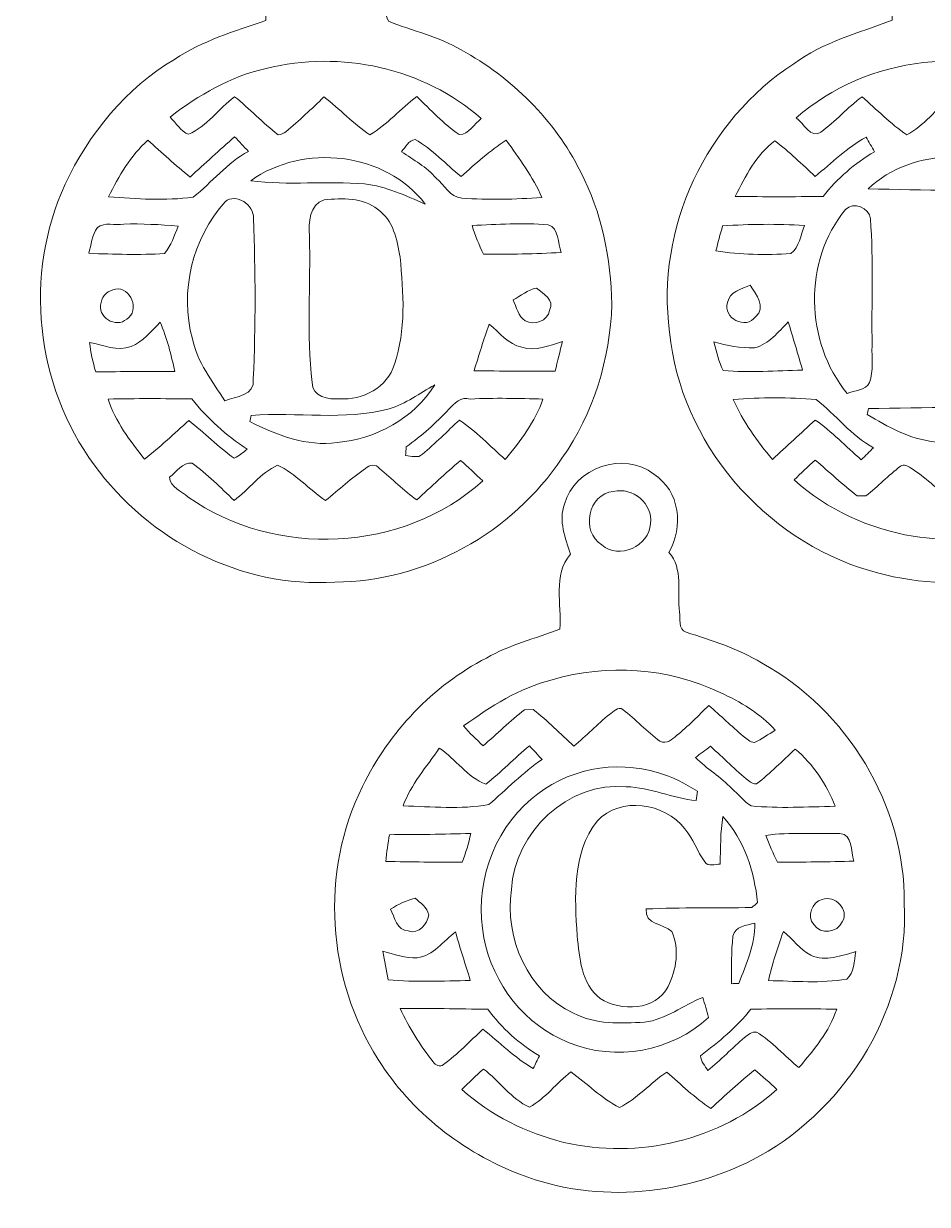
# Model space of a CAD drawing. Header units: centimetres. Extents: x -16.6 to 16.5, y -15 to 14.9.
# Drawn here: x -16.58 to -2.69, y -14.99 to 3.17 of the extents above; entities that cross this region are included whole.
import ezdxf

# ---------------------------------------------------------------- set-up
doc = ezdxf.new("R2010")
doc.units = ezdxf.units.CM
doc.header["$MEASUREMENT"] = 0
doc.layers.add('Layer 1', color=7, linetype='Continuous')

msp = doc.modelspace()

# ---------------------------------------------------------------- linework, layer by layer
at = {"layer": 'Layer 1', "color": 250, "lineweight": 9}
for points, knots in [([(-12.67109, 5.37108), (-12.45907, 5.73233), (-11.9733, 5.85474), (-11.59477, 5.71434), (-11.59477, 5.71434), (-11.25257, 5.58839), (-11.04126, 5.23668), (-11.02432, 4.88354), (-11.02432, 4.88354), (-11.05396, 4.70116), (-11.10687, 4.52265), (-11.18801, 4.35649), (-11.18801, 4.35649), (-11.09911, 4.26407), (-10.98587, 4.16247), (-11.00139, 4.02065), (-11.00139, 4.02065), (-10.96612, 3.75783), (-11.09841, 3.44668), (-10.96788, 3.20397), (-10.96788, 3.20397), (-10.59923, 3.05333), (-10.20023, 2.96902), (-9.85204, 2.76511), (-9.85204, 2.76511), (-9.0777, 2.33649), (-8.41659, 1.68914), (-8.02007, 0.89328), (-8.02007, 0.89328), (-7.68599, 0.26709), (-7.55228, -0.44693), (-7.5357, -1.15143), (-7.5357, -1.15143), (-7.56322, -1.98927), (-7.81863, -2.82747), (-8.303, -3.51504), (-8.303, -3.51504), (-9.06747, -4.66192), (-10.40873, -5.41545), (-11.79338, -5.41968), (-11.79338, -5.41968), (-13.2306, -5.51811), (-14.65864, -4.77516), (-15.49296, -3.61805), (-15.49296, -3.61805), (-16.39678, -2.39708), (-16.57916, -0.68294), (-15.94063, 0.69713), (-15.94063, 0.69713), (-15.57939, 1.47994), (-15.0026, 2.17139), (-14.26035, 2.61801), (-14.26035, 2.61801), (-13.83243, 2.90305), (-13.33784, 3.05474), (-12.85383, 3.21385), (-12.85383, 3.21385), (-12.85595, 3.51124), (-12.863, 3.80863), (-12.84854, 4.10532), (-12.84854, 4.10532), (-12.84607, 4.21433), (-12.74588, 4.28065), (-12.68238, 4.35685), (-12.68238, 4.35685), (-12.82913, 4.67082), (-12.90004, 5.07969), (-12.67109, 5.37108), (-12.67109, 5.37108), (-12.67109, 5.37108), (-12.67109, 5.37108), (-12.67109, 5.37108)], [0, 0, 0, 0, 0.05263158, 0.05263158, 0.05263158, 0.05263158, 0.10526316, 0.10526316, 0.10526316, 0.10526316, 0.15789474, 0.15789474, 0.15789474, 0.15789474, 0.21052632, 0.21052632, 0.21052632, 0.21052632, 0.26315789, 0.26315789, 0.26315789, 0.26315789, 0.31578947, 0.31578947, 0.31578947, 0.31578947, 0.36842105, 0.36842105, 0.36842105, 0.36842105, 0.42105263, 0.42105263, 0.42105263, 0.42105263, 0.47368421, 0.47368421, 0.47368421, 0.47368421, 0.52631579, 0.52631579, 0.52631579, 0.52631579, 0.57894737, 0.57894737, 0.57894737, 0.57894737, 0.63157895, 0.63157895, 0.63157895, 0.63157895, 0.68421053, 0.68421053, 0.68421053, 0.68421053, 0.73684211, 0.73684211, 0.73684211, 0.73684211, 0.78947368, 0.78947368, 0.78947368, 0.78947368, 0.84210526, 0.84210526, 0.84210526, 0.84210526, 0.89473684, 0.89473684, 0.89473684, 0.89473684, 1, 1, 1, 1]), ([(-2.89562, 5.54112), (-2.54813, 5.87661), (-1.94241, 5.85545), (-1.63338, 5.48009), (-1.63338, 5.48009), (-1.32928, 5.1894), (-1.40972, 4.73185), (-1.5152, 4.36708), (-1.5152, 4.36708), (-1.25097, 4.04922), (-1.4203, 3.61848), (-1.38926, 3.24666), (-1.38926, 3.24666), (-1.21287, 3.15423), (-1.02307, 3.09426), (-0.83469, 3.03181), (-0.83469, 3.03181), (0.78703, 2.50159), (2.00623, 0.9095), (2.07008, -0.79865), (2.07008, -0.79865), (2.1932, -2.25033), (1.4887, -3.73235), (0.30866, -4.57831), (0.30866, -4.57831), (-0.78177, -5.40204), (-2.27402, -5.63594), (-3.57683, -5.24435), (-3.57683, -5.24435), (-5.20067, -4.76669), (-6.48584, -3.2695), (-6.64882, -1.57617), (-6.64882, -1.57617), (-6.8686, 0.01627), (-6.08261, 1.68068), (-4.73782, 2.55063), (-4.73782, 2.55063), (-4.28909, 2.88541), (-3.74052, 3.02264), (-3.22688, 3.2209), (-3.22688, 3.2209), (-3.22582, 3.51547), (-3.23182, 3.81004), (-3.21418, 4.10355), (-3.21418, 4.10355), (-3.20324, 4.21044), (-3.11716, 4.28664), (-3.05402, 4.36602), (-3.05402, 4.36602), (-3.23817, 4.74349), (-3.2551, 5.26384), (-2.89562, 5.54112), (-2.89562, 5.54112), (-2.89562, 5.54112), (-2.89562, 5.54112), (-2.89562, 5.54112)], [0, 0, 0, 0, 0.06666667, 0.06666667, 0.06666667, 0.06666667, 0.13333333, 0.13333333, 0.13333333, 0.13333333, 0.2, 0.2, 0.2, 0.2, 0.26666667, 0.26666667, 0.26666667, 0.26666667, 0.33333333, 0.33333333, 0.33333333, 0.33333333, 0.4, 0.4, 0.4, 0.4, 0.46666667, 0.46666667, 0.46666667, 0.46666667, 0.53333333, 0.53333333, 0.53333333, 0.53333333, 0.6, 0.6, 0.6, 0.6, 0.66666667, 0.66666667, 0.66666667, 0.66666667, 0.73333333, 0.73333333, 0.73333333, 0.73333333, 0.8, 0.8, 0.8, 0.8, 0.86666667, 0.86666667, 0.86666667, 0.86666667, 1, 1, 1, 1]), ([(-12.85065, 2.47866), (-13.39711, 2.35695), (-13.88817, 2.06944), (-14.32773, 1.73077), (-14.32773, 1.73077), (-14.23848, 1.64116), (-14.15875, 1.50676), (-14.04587, 1.46619), (-14.04587, 1.46619), (-13.76223, 1.58472), (-13.57843, 1.8613), (-13.33678, 2.04368), (-13.33678, 2.04368), (-13.1036, 1.86059), (-12.9004, 1.64222), (-12.66827, 1.45843), (-12.66827, 1.45843), (-12.62382, 1.45913), (-12.58078, 1.47606), (-12.54691, 1.50534), (-12.54691, 1.50534), (-12.34265, 1.67362), (-12.15251, 1.85812), (-11.96165, 2.04086), (-11.96165, 2.04086), (-11.72, 1.85459), (-11.50869, 1.62917), (-11.25716, 1.45631), (-11.25716, 1.45631), (-10.98799, 1.61365), (-10.78443, 1.86059), (-10.53396, 2.04474), (-10.53396, 2.04474), (-10.32406, 1.84295), (-10.12509, 1.62564), (-9.88238, 1.46231), (-9.88238, 1.46231), (-9.7328, 1.45913), (-9.65343, 1.62952), (-9.54301, 1.70607), (-9.54301, 1.70607), (-10.4313, 2.49101), (-11.70801, 2.76335), (-12.85065, 2.47866), (-12.85065, 2.47866), (-12.85065, 2.47866), (-12.85065, 2.47866), (-12.85065, 2.47866)], [0, 0, 0, 0, 0.07692308, 0.07692308, 0.07692308, 0.07692308, 0.15384615, 0.15384615, 0.15384615, 0.15384615, 0.23076923, 0.23076923, 0.23076923, 0.23076923, 0.30769231, 0.30769231, 0.30769231, 0.30769231, 0.38461538, 0.38461538, 0.38461538, 0.38461538, 0.46153846, 0.46153846, 0.46153846, 0.46153846, 0.53846154, 0.53846154, 0.53846154, 0.53846154, 0.61538462, 0.61538462, 0.61538462, 0.61538462, 0.69230769, 0.69230769, 0.69230769, 0.69230769, 0.76923077, 0.76923077, 0.76923077, 0.76923077, 0.84615385, 0.84615385, 0.84615385, 0.84615385, 1, 1, 1, 1]), ([(-4.7036, 1.71701), (-4.58825, 1.6394), (-4.47888, 1.39175), (-4.32296, 1.49935), (-4.32296, 1.49935), (-4.09788, 1.66304), (-3.91409, 1.87682), (-3.69078, 2.04333), (-3.69078, 2.04333), (-3.46465, 1.84507), (-3.25228, 1.62917), (-3.00427, 1.45666), (-3.00427, 1.45666), (-2.73969, 1.59918), (-2.54884, 1.84754), (-2.328, 2.04615), (-2.328, 2.04615), (-2.07435, 1.86835), (-1.86022, 1.64152), (-1.62491, 1.44079), (-1.62491, 1.44079), (-1.38044, 1.63693), (-1.15254, 1.85318), (-0.90137, 2.04121), (-0.90137, 2.04121), (-0.67382, 1.85107), (-0.45933, 1.6461), (-0.24908, 1.43691), (-0.24908, 1.43691), (-0.14183, 1.50887), (-0.04023, 1.58825), (0.06278, 1.66621), (0.06278, 1.66621), (0.06101, 1.69302), (0.05819, 1.747), (0.05678, 1.77381), (0.05678, 1.77381), (-0.175, 1.91986), (-0.3983, 2.08108), (-0.64595, 2.19926), (-0.64595, 2.19926), (-1.92936, 2.86883), (-3.61423, 2.67551), (-4.7036, 1.71701), (-4.7036, 1.71701), (-4.7036, 1.71701), (-4.7036, 1.71701), (-4.7036, 1.71701)], [0, 0, 0, 0, 0.07692308, 0.07692308, 0.07692308, 0.07692308, 0.15384615, 0.15384615, 0.15384615, 0.15384615, 0.23076923, 0.23076923, 0.23076923, 0.23076923, 0.30769231, 0.30769231, 0.30769231, 0.30769231, 0.38461538, 0.38461538, 0.38461538, 0.38461538, 0.46153846, 0.46153846, 0.46153846, 0.46153846, 0.53846154, 0.53846154, 0.53846154, 0.53846154, 0.61538462, 0.61538462, 0.61538462, 0.61538462, 0.69230769, 0.69230769, 0.69230769, 0.69230769, 0.76923077, 0.76923077, 0.76923077, 0.76923077, 0.84615385, 0.84615385, 0.84615385, 0.84615385, 1, 1, 1, 1]), ([(-13.33572, 1.42809), (-13.56573, 1.22383), (-13.79187, 1.01463), (-14.02082, 0.80896), (-14.02082, 0.80896), (-14.24307, 0.9917), (-14.45756, 1.18326), (-14.66993, 1.37658), (-14.66993, 1.37658), (-14.93275, 1.13599), (-15.11619, 0.82166), (-15.27353, 0.50522), (-15.27353, 0.50522), (-14.84103, 0.47382), (-14.40076, 0.43996), (-13.97213, 0.49958), (-13.97213, 0.49958), (-13.68462, 0.72606), (-13.4532, 1.02592), (-13.12406, 1.20337), (-13.12406, 1.20337), (-13.19391, 1.27921), (-13.26482, 1.354), (-13.33572, 1.42809), (-13.33572, 1.42809), (-13.33572, 1.42809), (-13.33572, 1.42809), (-13.33572, 1.42809)], [0, 0, 0, 0, 0.125, 0.125, 0.125, 0.125, 0.25, 0.25, 0.25, 0.25, 0.375, 0.375, 0.375, 0.375, 0.5, 0.5, 0.5, 0.5, 0.625, 0.625, 0.625, 0.625, 0.75, 0.75, 0.75, 0.75, 1, 1, 1, 1]), ([(-13.08666, 0.75216), (-12.50775, 0.67632), (-11.92073, 0.75005), (-11.33971, 0.70348), (-11.33971, 0.70348), (-11.0088, 0.6682), (-10.70823, 0.52074), (-10.40555, 0.39374), (-10.40555, 0.39374), (-11.01762, 1.19314), (-12.2781, 1.33425), (-13.08666, 0.75216), (-13.08666, 0.75216), (-13.08666, 0.75216), (-13.08666, 0.75216), (-13.08666, 0.75216)], [0, 0, 0, 0, 0.2, 0.2, 0.2, 0.2, 0.4, 0.4, 0.4, 0.4, 0.6, 0.6, 0.6, 0.6, 1, 1, 1, 1]), ([(-10.76997, 1.19702), (-10.58406, 1.07425), (-10.3858, 0.96313), (-10.23728, 0.79273), (-10.23728, 0.79273), (-10.11275, 0.68549), (-10.02349, 0.50416), (-9.84322, 0.48405), (-9.84322, 0.48405), (-9.4333, 0.45195), (-9.02055, 0.46818), (-8.61027, 0.49181), (-8.61027, 0.49181), (-8.74997, 0.81178), (-8.96093, 1.09365), (-9.16201, 1.37658), (-9.16201, 1.37658), (-9.41037, 1.21183), (-9.63332, 1.01357), (-9.85451, 0.81461), (-9.85451, 0.81461), (-10.0884, 1.00687), (-10.29795, 1.23476), (-10.56148, 1.38716), (-10.56148, 1.38716), (-10.66096, 1.37341), (-10.70965, 1.26616), (-10.76997, 1.19702), (-10.76997, 1.19702), (-10.76997, 1.19702), (-10.76997, 1.19702), (-10.76997, 1.19702)], [0, 0, 0, 0, 0.11111111, 0.11111111, 0.11111111, 0.11111111, 0.22222222, 0.22222222, 0.22222222, 0.22222222, 0.33333333, 0.33333333, 0.33333333, 0.33333333, 0.44444444, 0.44444444, 0.44444444, 0.44444444, 0.55555556, 0.55555556, 0.55555556, 0.55555556, 0.66666667, 0.66666667, 0.66666667, 0.66666667, 0.77777778, 0.77777778, 0.77777778, 0.77777778, 1, 1, 1, 1]), ([(-4.41115, 0.81672), (-4.61365, 1.00369), (-4.80767, 1.2016), (-5.03169, 1.36282), (-5.03169, 1.36282), (-5.3185, 1.15292), (-5.48007, 0.81954), (-5.64164, 0.51086), (-5.64164, 0.51086), (-5.19079, 0.5031), (-4.73959, 0.50487), (-4.28874, 0.51051), (-4.28874, 0.51051), (-4.07178, 0.78815), (-3.8012, 1.01745), (-3.49852, 1.19737), (-3.49852, 1.19737), (-3.54085, 1.27286), (-3.58459, 1.34801), (-3.62798, 1.42244), (-3.62798, 1.42244), (-3.91762, 1.25981), (-4.15715, 1.02698), (-4.41115, 0.81672), (-4.41115, 0.81672), (-4.41115, 0.81672), (-4.41115, 0.81672), (-4.41115, 0.81672)], [0, 0, 0, 0, 0.125, 0.125, 0.125, 0.125, 0.25, 0.25, 0.25, 0.25, 0.375, 0.375, 0.375, 0.375, 0.5, 0.5, 0.5, 0.5, 0.625, 0.625, 0.625, 0.625, 0.75, 0.75, 0.75, 0.75, 1, 1, 1, 1]), ([(-3.59588, 0.62834), (-2.73934, 0.60611), (-1.87997, 0.58742), (-1.02378, 0.64174), (-1.02378, 0.64174), (-1.71769, 1.27428), (-2.91079, 1.27639), (-3.59588, 0.62834), (-3.59588, 0.62834), (-3.59588, 0.62834), (-3.59588, 0.62834), (-3.59588, 0.62834)], [0, 0, 0, 0, 0.25, 0.25, 0.25, 0.25, 0.5, 0.5, 0.5, 0.5, 1, 1, 1, 1]), ([(-13.48107, 0.42796), (-13.98413, -0.13543), (-14.18768, -0.95069), (-13.98272, -1.682), (-13.98272, -1.682), (-13.90899, -2.03866), (-13.68039, -2.33323), (-13.48354, -2.63062), (-13.48354, -2.63062), (-13.3202, -2.57171), (-13.0147, -2.55125), (-13.04892, -2.29689), (-13.04892, -2.29689), (-13.01011, -1.47492), (-13.01575, -0.64872), (-13.04574, 0.17361), (-13.04574, 0.17361), (-13.03551, 0.37716), (-13.31209, 0.57119), (-13.48107, 0.42796), (-13.48107, 0.42796), (-13.48107, 0.42796), (-13.48107, 0.42796), (-13.48107, 0.42796)], [0, 0, 0, 0, 0.14285714, 0.14285714, 0.14285714, 0.14285714, 0.28571429, 0.28571429, 0.28571429, 0.28571429, 0.42857143, 0.42857143, 0.42857143, 0.42857143, 0.57142857, 0.57142857, 0.57142857, 0.57142857, 0.71428571, 0.71428571, 0.71428571, 0.71428571, 1, 1, 1, 1]), ([(-11.95672, 0.45654), (-12.1892, 0.39339), (-12.19696, 0.09952), (-12.18602, -0.09344), (-12.18602, -0.09344), (-12.1638, -0.84592), (-12.22977, -1.60404), (-12.14545, -2.35263), (-12.14545, -2.35263), (-12.1458, -2.57277), (-11.88757, -2.61581), (-11.72318, -2.60205), (-11.72318, -2.60205), (-11.36652, -2.62745), (-10.98305, -2.42742), (-10.87968, -2.06865), (-10.87968, -2.06865), (-10.69589, -1.54477), (-10.74104, -0.96869), (-10.79114, -0.42576), (-10.79114, -0.42576), (-10.83665, -0.15836), (-10.89521, 0.15068), (-11.13792, 0.3119), (-11.13792, 0.3119), (-11.36652, 0.49322), (-11.6819, 0.48652), (-11.95672, 0.45654), (-11.95672, 0.45654), (-11.95672, 0.45654), (-11.95672, 0.45654), (-11.95672, 0.45654)], [0, 0, 0, 0, 0.11111111, 0.11111111, 0.11111111, 0.11111111, 0.22222222, 0.22222222, 0.22222222, 0.22222222, 0.33333333, 0.33333333, 0.33333333, 0.33333333, 0.44444444, 0.44444444, 0.44444444, 0.44444444, 0.55555556, 0.55555556, 0.55555556, 0.55555556, 0.66666667, 0.66666667, 0.66666667, 0.66666667, 0.77777778, 0.77777778, 0.77777778, 0.77777778, 1, 1, 1, 1]), ([(-3.94407, 0.31084), (-4.6013, -0.48538), (-4.56778, -1.72645), (-3.91903, -2.52056), (-3.91903, -2.52056), (-3.81249, -2.47046), (-3.63222, -2.48069), (-3.57718, -2.34981), (-3.57718, -2.34981), (-3.50804, -2.17166), (-3.54755, -1.97269), (-3.5345, -1.78748), (-3.5345, -1.78748), (-3.55002, -1.13626), (-3.50875, -0.48291), (-3.56166, 0.1662), (-3.56166, 0.1662), (-3.57436, 0.33553), (-3.82589, 0.43572), (-3.94407, 0.31084), (-3.94407, 0.31084), (-3.94407, 0.31084), (-3.94407, 0.31084), (-3.94407, 0.31084)], [0, 0, 0, 0, 0.14285714, 0.14285714, 0.14285714, 0.14285714, 0.28571429, 0.28571429, 0.28571429, 0.28571429, 0.42857143, 0.42857143, 0.42857143, 0.42857143, 0.57142857, 0.57142857, 0.57142857, 0.57142857, 0.71428571, 0.71428571, 0.71428571, 0.71428571, 1, 1, 1, 1]), ([(-15.44533, 0.03109), (-15.5233, -0.08639), (-15.54588, -0.22962), (-15.57516, -0.36473), (-15.57516, -0.36473), (-15.18781, -0.37919), (-14.79905, -0.39189), (-14.41134, -0.36826), (-14.41134, -0.36826), (-14.31503, -0.24373), (-14.26, -0.0938), (-14.20567, 0.05225), (-14.20567, 0.05225), (-14.48296, 0.08012), (-14.76236, 0.09), (-15.0407, 0.08612), (-15.0407, 0.08612), (-15.16735, 0.05507), (-15.33597, 0.12492), (-15.44533, 0.03109), (-15.44533, 0.03109), (-15.44533, 0.03109), (-15.44533, 0.03109), (-15.44533, 0.03109)], [0, 0, 0, 0, 0.14285714, 0.14285714, 0.14285714, 0.14285714, 0.28571429, 0.28571429, 0.28571429, 0.28571429, 0.42857143, 0.42857143, 0.42857143, 0.42857143, 0.57142857, 0.57142857, 0.57142857, 0.57142857, 0.71428571, 0.71428571, 0.71428571, 0.71428571, 1, 1, 1, 1]), ([(-9.68447, 0.0646), (-9.63791, -0.0878), (-9.57688, -0.23526), (-9.50914, -0.37955), (-9.50914, -0.37955), (-9.11156, -0.37814), (-8.71363, -0.37602), (-8.31675, -0.35133), (-8.31675, -0.35133), (-8.36755, -0.20669), (-8.34639, 0.01697), (-8.51607, 0.07554), (-8.51607, 0.07554), (-8.90448, 0.10587), (-9.29571, 0.07942), (-9.68447, 0.0646), (-9.68447, 0.0646), (-9.68447, 0.0646), (-9.68447, 0.0646), (-9.68447, 0.0646)], [0, 0, 0, 0, 0.16666667, 0.16666667, 0.16666667, 0.16666667, 0.33333333, 0.33333333, 0.33333333, 0.33333333, 0.5, 0.5, 0.5, 0.5, 0.66666667, 0.66666667, 0.66666667, 0.66666667, 1, 1, 1, 1]), ([(-5.83426, 0.05684), (-5.87059, -0.07087), (-5.90411, -0.19928), (-5.93762, -0.32734), (-5.93762, -0.32734), (-5.55697, -0.38413), (-5.16927, -0.39789), (-4.78545, -0.36579), (-4.78545, -0.36579), (-4.65175, -0.26878), (-4.63164, -0.08357), (-4.5759, 0.06142), (-4.5759, 0.06142), (-4.99465, 0.09282), (-5.41551, 0.08365), (-5.83426, 0.05684), (-5.83426, 0.05684), (-5.83426, 0.05684), (-5.83426, 0.05684), (-5.83426, 0.05684)], [0, 0, 0, 0, 0.16666667, 0.16666667, 0.16666667, 0.16666667, 0.33333333, 0.33333333, 0.33333333, 0.33333333, 0.5, 0.5, 0.5, 0.5, 0.66666667, 0.66666667, 0.66666667, 0.66666667, 1, 1, 1, 1]), ([(-15.16911, -0.91542), (-15.27459, -0.932), (-15.37231, -1.01137), (-15.38783, -1.12073), (-15.38783, -1.12073), (-15.46544, -1.33875), (-15.1557, -1.5289), (-14.99448, -1.37473), (-14.99448, -1.37473), (-14.78529, -1.25303), (-14.93416, -0.86956), (-15.16911, -0.91542), (-15.16911, -0.91542), (-15.16911, -0.91542), (-15.16911, -0.91542), (-15.16911, -0.91542)], [0, 0, 0, 0, 0.2, 0.2, 0.2, 0.2, 0.4, 0.4, 0.4, 0.4, 0.6, 0.6, 0.6, 0.6, 1, 1, 1, 1]), ([(-9.05582, -1.08158), (-8.99903, -1.18353), (-8.9828, -1.3384), (-8.86779, -1.4019), (-8.86779, -1.4019), (-8.73021, -1.48268), (-8.5256, -1.40296), (-8.49279, -1.24491), (-8.49279, -1.24491), (-8.40883, -1.07276), (-8.5958, -0.98915), (-8.69458, -0.89989), (-8.69458, -0.89989), (-8.82828, -0.92812), (-8.93694, -1.01913), (-9.05582, -1.08158), (-9.05582, -1.08158), (-9.05582, -1.08158), (-9.05582, -1.08158), (-9.05582, -1.08158)], [0, 0, 0, 0, 0.16666667, 0.16666667, 0.16666667, 0.16666667, 0.33333333, 0.33333333, 0.33333333, 0.33333333, 0.5, 0.5, 0.5, 0.5, 0.66666667, 0.66666667, 0.66666667, 0.66666667, 1, 1, 1, 1]), ([(-5.757, -1.12073), (-5.83955, -1.36662), (-5.47372, -1.54301), (-5.32661, -1.34051), (-5.32661, -1.34051), (-5.15833, -1.19376), (-5.31814, -0.99444), (-5.4081, -0.8565), (-5.4081, -0.8565), (-5.53228, -0.91189), (-5.73407, -0.95422), (-5.757, -1.12073), (-5.757, -1.12073), (-5.757, -1.12073), (-5.757, -1.12073), (-5.757, -1.12073)], [0, 0, 0, 0, 0.2, 0.2, 0.2, 0.2, 0.4, 0.4, 0.4, 0.4, 0.6, 0.6, 0.6, 0.6, 1, 1, 1, 1]), ([(-14.9264, -1.79771), (-15.13701, -1.87709), (-15.35679, -1.77655), (-15.56563, -1.73386), (-15.56563, -1.73386), (-15.54729, -1.88697), (-15.51589, -2.03831), (-15.47144, -2.18612), (-15.47144, -2.18612), (-15.06539, -2.18542), (-14.6597, -2.17836), (-14.25365, -2.1833), (-14.25365, -2.1833), (-14.3101, -1.92577), (-14.37712, -1.66895), (-14.47943, -1.42553), (-14.47943, -1.42553), (-14.61701, -1.56065), (-14.74154, -1.72539), (-14.9264, -1.79771), (-14.9264, -1.79771), (-14.9264, -1.79771), (-14.9264, -1.79771), (-14.9264, -1.79771)], [0, 0, 0, 0, 0.14285714, 0.14285714, 0.14285714, 0.14285714, 0.28571429, 0.28571429, 0.28571429, 0.28571429, 0.42857143, 0.42857143, 0.42857143, 0.42857143, 0.57142857, 0.57142857, 0.57142857, 0.57142857, 0.71428571, 0.71428571, 0.71428571, 0.71428571, 1, 1, 1, 1]), ([(-5.3446, -1.81747), (-5.55768, -1.82699), (-5.76476, -1.77972), (-5.96902, -1.72822), (-5.96902, -1.72822), (-5.92422, -1.87462), (-5.89564, -2.02878), (-5.82614, -2.16637), (-5.82614, -2.16637), (-5.4208, -2.20588), (-5.01087, -2.16813), (-4.60447, -2.16037), (-4.60447, -2.16037), (-4.67573, -1.91272), (-4.75229, -1.66613), (-4.82461, -1.41918), (-4.82461, -1.41918), (-4.98018, -1.5737), (-5.11953, -1.76244), (-5.3446, -1.81747), (-5.3446, -1.81747), (-5.3446, -1.81747), (-5.3446, -1.81747), (-5.3446, -1.81747)], [0, 0, 0, 0, 0.14285714, 0.14285714, 0.14285714, 0.14285714, 0.28571429, 0.28571429, 0.28571429, 0.28571429, 0.42857143, 0.42857143, 0.42857143, 0.42857143, 0.57142857, 0.57142857, 0.57142857, 0.57142857, 0.71428571, 0.71428571, 0.71428571, 0.71428571, 1, 1, 1, 1]), ([(-9.65484, -2.17201), (-9.23927, -2.17554), (-8.82334, -2.17589), (-8.40777, -2.17589), (-8.40777, -2.17589), (-8.37108, -2.02349), (-8.33298, -1.8725), (-8.29665, -1.72046), (-8.29665, -1.72046), (-8.49773, -1.78008), (-8.7101, -1.8845), (-8.92212, -1.80865), (-8.92212, -1.80865), (-9.12955, -1.7642), (-9.26396, -1.58111), (-9.41989, -1.45446), (-9.41989, -1.45446), (-9.50985, -1.68941), (-9.57864, -1.93177), (-9.65484, -2.17201), (-9.65484, -2.17201), (-9.65484, -2.17201), (-9.65484, -2.17201), (-9.65484, -2.17201)], [0, 0, 0, 0, 0.14285714, 0.14285714, 0.14285714, 0.14285714, 0.28571429, 0.28571429, 0.28571429, 0.28571429, 0.42857143, 0.42857143, 0.42857143, 0.42857143, 0.57142857, 0.57142857, 0.57142857, 0.57142857, 0.71428571, 0.71428571, 0.71428571, 0.71428571, 1, 1, 1, 1]), ([(-10.96047, -2.75656), (-11.65262, -2.94107), (-12.37723, -2.80137), (-13.08243, -2.85675), (-13.08243, -2.85675), (-13.08772, -2.88074), (-13.09795, -2.92872), (-13.10324, -2.95271), (-13.10324, -2.95271), (-12.69155, -3.16014), (-12.22906, -3.34076), (-11.75987, -3.27338), (-11.75987, -3.27338), (-11.16367, -3.22117), (-10.57806, -2.90297), (-10.25985, -2.38826), (-10.25985, -2.38826), (-10.49339, -2.51068), (-10.7033, -2.68389), (-10.96047, -2.75656), (-10.96047, -2.75656), (-10.96047, -2.75656), (-10.96047, -2.75656), (-10.96047, -2.75656)], [0, 0, 0, 0, 0.14285714, 0.14285714, 0.14285714, 0.14285714, 0.28571429, 0.28571429, 0.28571429, 0.28571429, 0.42857143, 0.42857143, 0.42857143, 0.42857143, 0.57142857, 0.57142857, 0.57142857, 0.57142857, 0.71428571, 0.71428571, 0.71428571, 0.71428571, 1, 1, 1, 1]), ([(-15.28023, -2.60522), (-15.16735, -2.95306), (-14.94368, -3.24728), (-14.71897, -3.53021), (-14.71897, -3.53021), (-14.48543, -3.34076), (-14.26, -3.14074), (-14.04128, -2.93401), (-14.04128, -2.93401), (-13.80068, -3.11851), (-13.59219, -3.34464), (-13.34102, -3.51504), (-13.34102, -3.51504), (-13.26764, -3.48117), (-13.20661, -3.42719), (-13.14346, -3.37745), (-13.14346, -3.37745), (-13.46167, -3.16085), (-13.75623, -2.91108), (-13.99118, -2.60416), (-13.99118, -2.60416), (-14.42087, -2.59746), (-14.85055, -2.59711), (-15.28023, -2.60522), (-15.28023, -2.60522), (-15.28023, -2.60522), (-15.28023, -2.60522), (-15.28023, -2.60522)], [0, 0, 0, 0, 0.125, 0.125, 0.125, 0.125, 0.25, 0.25, 0.25, 0.25, 0.375, 0.375, 0.375, 0.375, 0.5, 0.5, 0.5, 0.5, 0.625, 0.625, 0.625, 0.625, 0.75, 0.75, 0.75, 0.75, 1, 1, 1, 1]), ([(-10.04325, -2.76186), (-10.24292, -2.97458), (-10.45917, -3.17214), (-10.69871, -3.339), (-10.69871, -3.339), (-10.70047, -3.37251), (-10.70435, -3.43919), (-10.70647, -3.47235), (-10.70647, -3.47235), (-10.6211, -3.47905), (-10.51879, -3.52244), (-10.44753, -3.45365), (-10.44753, -3.45365), (-10.24927, -3.28855), (-10.06865, -3.10299), (-9.87885, -2.92837), (-9.87885, -2.92837), (-9.62027, -3.09982), (-9.40966, -3.33124), (-9.17506, -3.53303), (-9.17506, -3.53303), (-8.94223, -3.25151), (-8.7161, -2.95306), (-8.5951, -2.60487), (-8.5951, -2.60487), (-8.96763, -2.59746), (-9.34052, -2.58511), (-9.7127, -2.60487), (-9.7127, -2.60487), (-9.8591, -2.56359), (-9.95541, -2.67366), (-10.04325, -2.76186), (-10.04325, -2.76186), (-10.04325, -2.76186), (-10.04325, -2.76186), (-10.04325, -2.76186)], [0, 0, 0, 0, 0.1, 0.1, 0.1, 0.1, 0.2, 0.2, 0.2, 0.2, 0.3, 0.3, 0.3, 0.3, 0.4, 0.4, 0.4, 0.4, 0.5, 0.5, 0.5, 0.5, 0.6, 0.6, 0.6, 0.6, 0.7, 0.7, 0.7, 0.7, 0.8, 0.8, 0.8, 0.8, 1, 1, 1, 1]), ([(-5.66951, -2.61122), (-5.52275, -2.95024), (-5.30509, -3.25433), (-5.06591, -3.53409), (-5.06591, -3.53409), (-4.84965, -3.32948), (-4.6267, -3.13157), (-4.40868, -2.92837), (-4.40868, -2.92837), (-4.15362, -3.10793), (-3.93843, -3.33618), (-3.70136, -3.53797), (-3.70136, -3.53797), (-3.63716, -3.47905), (-3.57507, -3.41732), (-3.5158, -3.35346), (-3.5158, -3.35346), (-3.85835, -3.1672), (-4.09295, -2.84864), (-4.39387, -2.61228), (-4.39387, -2.61228), (-4.81579, -2.577), (-5.24653, -2.57912), (-5.66951, -2.61122), (-5.66951, -2.61122), (-5.66951, -2.61122), (-5.66951, -2.61122), (-5.66951, -2.61122)], [0, 0, 0, 0, 0.125, 0.125, 0.125, 0.125, 0.25, 0.25, 0.25, 0.25, 0.375, 0.375, 0.375, 0.375, 0.5, 0.5, 0.5, 0.5, 0.625, 0.625, 0.625, 0.625, 0.75, 0.75, 0.75, 0.75, 1, 1, 1, 1]), ([(-3.59306, -2.75198), (-3.59765, -2.7742), (-3.60611, -2.81865), (-3.61035, -2.84088), (-3.61035, -2.84088), (-3.29214, -3.03279), (-2.96088, -3.22223), (-2.5827, -3.26174), (-2.5827, -3.26174), (-2.0172, -3.31678), (-1.38855, -3.18166), (-0.97827, -2.76574), (-0.97827, -2.76574), (-1.84857, -2.71353), (-2.72205, -2.74104), (-3.59306, -2.75198), (-3.59306, -2.75198), (-3.59306, -2.75198), (-3.59306, -2.75198), (-3.59306, -2.75198)], [0, 0, 0, 0, 0.16666667, 0.16666667, 0.16666667, 0.16666667, 0.33333333, 0.33333333, 0.33333333, 0.33333333, 0.5, 0.5, 0.5, 0.5, 0.66666667, 0.66666667, 0.66666667, 0.66666667, 1, 1, 1, 1]), ([(-8.26348, -4.22236), (-8.12202, -3.66109), (-7.34273, -3.39474), (-6.89047, -3.76304), (-6.89047, -3.76304), (-6.48866, -4.01563), (-6.4301, -4.5769), (-6.6594, -4.9646), (-6.6594, -4.9646), (-6.4368, -5.21542), (-6.5324, -5.57596), (-6.49677, -5.88112), (-6.49677, -5.88112), (-6.48231, -5.96825), (-6.52217, -6.15311), (-6.39517, -6.18909), (-6.39517, -6.18909), (-5.999, -6.31962), (-5.59613, -6.44415), (-5.2363, -6.66146), (-5.2363, -6.66146), (-3.92008, -7.38642), (-3.0265, -8.85009), (-3.04026, -10.35963), (-3.04026, -10.35963), (-2.96088, -11.94078), (-3.89574, -13.4796), (-5.26135, -14.24548), (-5.26135, -14.24548), (-6.37401, -14.85508), (-7.74949, -14.98984), (-8.94223, -14.53229), (-8.94223, -14.53229), (-9.82876, -14.18974), (-10.62286, -13.57167), (-11.12733, -12.76134), (-11.12733, -12.76134), (-11.91756, -11.52803), (-12.02515, -9.87491), (-11.36899, -8.56117), (-11.36899, -8.56117), (-10.96012, -7.72756), (-10.29196, -7.01459), (-9.46363, -6.58773), (-9.46363, -6.58773), (-9.11227, -6.38382), (-8.71328, -6.28928), (-8.33686, -6.14535), (-8.33686, -6.14535), (-8.30123, -5.76223), (-8.45081, -5.31067), (-8.17353, -4.99106), (-8.17353, -4.99106), (-8.24655, -4.74376), (-8.36438, -4.47777), (-8.26348, -4.22236), (-8.26348, -4.22236), (-8.26348, -4.22236), (-8.26348, -4.22236), (-8.26348, -4.22236)], [0, 0, 0, 0, 0.0625, 0.0625, 0.0625, 0.0625, 0.125, 0.125, 0.125, 0.125, 0.1875, 0.1875, 0.1875, 0.1875, 0.25, 0.25, 0.25, 0.25, 0.3125, 0.3125, 0.3125, 0.3125, 0.375, 0.375, 0.375, 0.375, 0.4375, 0.4375, 0.4375, 0.4375, 0.5, 0.5, 0.5, 0.5, 0.5625, 0.5625, 0.5625, 0.5625, 0.625, 0.625, 0.625, 0.625, 0.6875, 0.6875, 0.6875, 0.6875, 0.75, 0.75, 0.75, 0.75, 0.8125, 0.8125, 0.8125, 0.8125, 0.875, 0.875, 0.875, 0.875, 1, 1, 1, 1]), ([(-9.86192, -3.55031), (-10.0944, -3.74364), (-10.31065, -3.95495), (-10.53537, -4.15709), (-10.53537, -4.15709), (-10.73681, -4.00998), (-10.91637, -3.83642), (-11.10652, -3.67555), (-11.10652, -3.67555), (-11.15767, -3.59759), (-11.26492, -3.61699), (-11.32101, -3.67379), (-11.32101, -3.67379), (-11.53867, -3.82125), (-11.73376, -3.99799), (-11.9359, -4.16556), (-11.9359, -4.16556), (-12.19025, -3.99623), (-12.39875, -3.75281), (-12.67568, -3.62158), (-12.67568, -3.62158), (-12.93814, -3.74364), (-13.11347, -3.99411), (-13.34278, -4.16521), (-13.34278, -4.16521), (-13.55233, -3.968), (-13.75235, -3.75739), (-13.98907, -3.59229), (-13.98907, -3.59229), (-14.13371, -3.5736), (-14.23143, -3.72882), (-14.33514, -3.80784), (-14.33514, -3.80784), (-14.32456, -3.96201), (-14.15064, -4.02586), (-14.04904, -4.11194), (-14.04904, -4.11194), (-12.7173, -5.0595), (-10.73998, -4.96354), (-9.5222, -3.8657), (-9.5222, -3.8657), (-9.6312, -3.75563), (-9.74656, -3.65227), (-9.86192, -3.55031)], [0, 0, 0, 0, 0.08333333, 0.08333333, 0.08333333, 0.08333333, 0.16666667, 0.16666667, 0.16666667, 0.16666667, 0.25, 0.25, 0.25, 0.25, 0.33333333, 0.33333333, 0.33333333, 0.33333333, 0.41666667, 0.41666667, 0.41666667, 0.41666667, 0.5, 0.5, 0.5, 0.5, 0.58333333, 0.58333333, 0.58333333, 0.58333333, 0.66666667, 0.66666667, 0.66666667, 0.66666667, 0.75, 0.75, 0.75, 0.75, 0.83333333, 0.83333333, 0.83333333, 0.83333333, 1, 1, 1, 1]), ([(-4.4108, -3.54467), (-4.52122, -3.64345), (-4.62952, -3.74469), (-4.73465, -3.84947), (-4.73465, -3.84947), (-4.22665, -4.30773), (-3.57718, -4.60194), (-2.90444, -4.71483), (-2.90444, -4.71483), (-1.83482, -4.87817), (-0.70099, -4.57443), (0.11746, -3.85829), (0.11746, -3.85829), (-0.00743, -3.76057), (-0.14572, -3.49316), (-0.31399, -3.63957), (-0.31399, -3.63957), (-0.538, -3.7835), (-0.71898, -3.98247), (-0.92077, -4.15427), (-0.92077, -4.15427), (-1.14337, -3.96412), (-1.35715, -3.76445), (-1.58681, -3.58312), (-1.58681, -3.58312), (-1.83552, -3.77186), (-2.06977, -3.97929), (-2.32694, -4.15674), (-2.32694, -4.15674), (-2.52908, -3.98776), (-2.72523, -3.80925), (-2.9436, -3.66144), (-2.9436, -3.66144), (-2.98734, -3.63392), (-3.05084, -3.60429), (-3.09776, -3.63957), (-3.09776, -3.63957), (-3.2872, -3.7768), (-3.44419, -3.95283), (-3.63187, -4.09253), (-3.63187, -4.09253), (-3.63187, -4.09253), (-3.76522, -4.09253), (-3.76522, -4.09253), (-3.76522, -4.09253), (-3.9924, -3.92426), (-4.19349, -3.72459), (-4.4108, -3.54467)], [0, 0, 0, 0, 0.07692308, 0.07692308, 0.07692308, 0.07692308, 0.15384615, 0.15384615, 0.15384615, 0.15384615, 0.23076923, 0.23076923, 0.23076923, 0.23076923, 0.30769231, 0.30769231, 0.30769231, 0.30769231, 0.38461538, 0.38461538, 0.38461538, 0.38461538, 0.46153846, 0.46153846, 0.46153846, 0.46153846, 0.53846154, 0.53846154, 0.53846154, 0.53846154, 0.61538462, 0.61538462, 0.61538462, 0.61538462, 0.69230769, 0.69230769, 0.69230769, 0.69230769, 0.76923077, 0.76923077, 0.76923077, 0.76923077, 0.84615385, 0.84615385, 0.84615385, 0.84615385, 1, 1, 1, 1]), ([(-7.5103, -4.02692), (-7.90189, -4.05831), (-8.01936, -4.64569), (-7.69269, -4.84677), (-7.69269, -4.84677), (-7.43128, -5.08349), (-6.9568, -4.86723), (-6.9441, -4.52045), (-6.9441, -4.52045), (-6.89682, -4.21671), (-7.22103, -3.95319), (-7.5103, -4.02692), (-7.5103, -4.02692), (-7.5103, -4.02692), (-7.5103, -4.02692), (-7.5103, -4.02692)], [0, 0, 0, 0, 0.2, 0.2, 0.2, 0.2, 0.4, 0.4, 0.4, 0.4, 0.6, 0.6, 0.6, 0.6, 1, 1, 1, 1]), ([(-8.45398, -6.92287), (-8.9574, -7.0474), (-9.39978, -7.3328), (-9.81535, -7.63301), (-9.81535, -7.63301), (-9.72363, -7.74237), (-9.61956, -7.83974), (-9.51549, -7.93711), (-9.51549, -7.93711), (-9.3003, -7.75648), (-9.10345, -7.55434), (-8.87838, -7.38571), (-8.87838, -7.38571), (-8.87838, -7.38571), (-8.74362, -7.38148), (-8.74362, -7.38148), (-8.74362, -7.38148), (-8.52207, -7.55187), (-8.32628, -7.75401), (-8.11955, -7.94169), (-8.11955, -7.94169), (-7.9287, -7.78859), (-7.76501, -7.60479), (-7.57204, -7.45486), (-7.57204, -7.45486), (-7.51524, -7.41852), (-7.44045, -7.32574), (-7.36849, -7.38007), (-7.36849, -7.38007), (-7.16952, -7.53212), (-6.99807, -7.71768), (-6.79734, -7.86796), (-6.79734, -7.86796), (-6.69045, -7.91876), (-6.61354, -7.83833), (-6.54193, -7.78188), (-6.54193, -7.78188), (-6.36589, -7.63795), (-6.2075, -7.47426), (-6.04416, -7.31692), (-6.04416, -7.31692), (-5.86953, -7.47497), (-5.69526, -7.63372), (-5.51817, -7.78964), (-5.51817, -7.78964), (-5.46596, -7.83057), (-5.41304, -7.88384), (-5.34248, -7.88736), (-5.34248, -7.88736), (-5.23101, -7.83374), (-5.12941, -7.76213), (-5.02498, -7.69616), (-5.02498, -7.69616), (-5.25641, -7.44004), (-5.56262, -7.26259), (-5.87165, -7.1169), (-5.87165, -7.1169), (-6.67034, -6.73731), (-7.60732, -6.66993), (-8.45398, -6.92287), (-8.45398, -6.92287), (-8.45398, -6.92287), (-8.45398, -6.92287), (-8.45398, -6.92287)], [0, 0, 0, 0, 0.05882353, 0.05882353, 0.05882353, 0.05882353, 0.11764706, 0.11764706, 0.11764706, 0.11764706, 0.17647059, 0.17647059, 0.17647059, 0.17647059, 0.23529412, 0.23529412, 0.23529412, 0.23529412, 0.29411765, 0.29411765, 0.29411765, 0.29411765, 0.35294118, 0.35294118, 0.35294118, 0.35294118, 0.41176471, 0.41176471, 0.41176471, 0.41176471, 0.47058824, 0.47058824, 0.47058824, 0.47058824, 0.52941176, 0.52941176, 0.52941176, 0.52941176, 0.58823529, 0.58823529, 0.58823529, 0.58823529, 0.64705882, 0.64705882, 0.64705882, 0.64705882, 0.70588235, 0.70588235, 0.70588235, 0.70588235, 0.76470588, 0.76470588, 0.76470588, 0.76470588, 0.82352941, 0.82352941, 0.82352941, 0.82352941, 0.88235294, 0.88235294, 0.88235294, 0.88235294, 1, 1, 1, 1]), ([(-9.47351, -8.52589), (-9.76103, -8.42711), (-9.936, -8.13643), (-10.18895, -7.97556), (-10.18895, -7.97556), (-10.38685, -8.26131), (-10.62322, -8.53154), (-10.74633, -8.86174), (-10.74633, -8.86174), (-10.30889, -8.87267), (-9.85875, -8.91959), (-9.428, -8.84163), (-9.428, -8.84163), (-9.15637, -8.60985), (-8.9073, -8.3495), (-8.60921, -8.14842), (-8.60921, -8.14842), (-8.67412, -8.07751), (-8.73903, -8.0066), (-8.80359, -7.93675), (-8.80359, -7.93675), (-9.03254, -8.12655), (-9.23786, -8.34421), (-9.47351, -8.52589), (-9.47351, -8.52589), (-9.47351, -8.52589), (-9.47351, -8.52589), (-9.47351, -8.52589)], [0, 0, 0, 0, 0.125, 0.125, 0.125, 0.125, 0.25, 0.25, 0.25, 0.25, 0.375, 0.375, 0.375, 0.375, 0.5, 0.5, 0.5, 0.5, 0.625, 0.625, 0.625, 0.625, 0.75, 0.75, 0.75, 0.75, 1, 1, 1, 1]), ([(-6.24983, -8.11702), (-6.07979, -8.29518), (-5.86107, -8.41688), (-5.69032, -8.59504), (-5.69032, -8.59504), (-5.59049, -8.68006), (-5.51182, -8.79506), (-5.39646, -8.86209), (-5.39646, -8.86209), (-4.96783, -8.90336), (-4.53498, -8.87585), (-4.10494, -8.86844), (-4.10494, -8.86844), (-4.23265, -8.52977), (-4.43867, -8.2225), (-4.71595, -7.98791), (-4.71595, -7.98791), (-4.91315, -8.16782), (-5.10013, -8.36009), (-5.31073, -8.52448), (-5.31073, -8.52448), (-5.35554, -8.52483), (-5.39858, -8.50719), (-5.43209, -8.47827), (-5.43209, -8.47827), (-5.636, -8.30999), (-5.82544, -8.12584), (-6.0177, -7.94487), (-6.0177, -7.94487), (-6.09531, -8.00131), (-6.17257, -8.05917), (-6.24983, -8.11702), (-6.24983, -8.11702), (-6.24983, -8.11702), (-6.24983, -8.11702), (-6.24983, -8.11702)], [0, 0, 0, 0, 0.1, 0.1, 0.1, 0.1, 0.2, 0.2, 0.2, 0.2, 0.3, 0.3, 0.3, 0.3, 0.4, 0.4, 0.4, 0.4, 0.5, 0.5, 0.5, 0.5, 0.6, 0.6, 0.6, 0.6, 0.7, 0.7, 0.7, 0.7, 0.8, 0.8, 0.8, 0.8, 1, 1, 1, 1]), ([(-8.77431, -8.75731), (-9.38108, -9.26531), (-9.65978, -10.11727), (-9.50209, -10.89021), (-9.50209, -10.89021), (-9.36874, -11.60282), (-8.87308, -12.23711), (-8.19258, -12.50381), (-8.19258, -12.50381), (-7.48561, -12.79803), (-6.60931, -12.63787), (-6.05192, -12.11611), (-6.05192, -12.11611), (-6.06921, -12.01028), (-6.10978, -11.90974), (-6.13906, -11.80849), (-6.13906, -11.80849), (-6.44386, -11.92349), (-6.69962, -12.15033), (-7.03476, -12.18667), (-7.03476, -12.18667), (-7.39847, -12.20783), (-7.79147, -12.22582), (-8.12414, -12.05049), (-8.12414, -12.05049), (-8.82546, -11.72629), (-9.19164, -10.89409), (-9.07981, -10.14832), (-9.07981, -10.14832), (-9.03466, -9.26814), (-8.20669, -8.48356), (-7.31486, -8.56752), (-7.31486, -8.56752), (-6.94374, -8.57422), (-6.60543, -8.75061), (-6.23783, -8.77848), (-6.23783, -8.77848), (-6.23113, -8.7298), (-6.22408, -8.68111), (-6.21737, -8.63314), (-6.21737, -8.63314), (-6.41105, -8.52413), (-6.60508, -8.40983), (-6.82168, -8.35268), (-6.82168, -8.35268), (-7.4842, -8.14842), (-8.25255, -8.29412), (-8.77431, -8.75731), (-8.77431, -8.75731), (-8.77431, -8.75731), (-8.77431, -8.75731), (-8.77431, -8.75731)], [0, 0, 0, 0, 0.07142857, 0.07142857, 0.07142857, 0.07142857, 0.14285714, 0.14285714, 0.14285714, 0.14285714, 0.21428571, 0.21428571, 0.21428571, 0.21428571, 0.28571429, 0.28571429, 0.28571429, 0.28571429, 0.35714286, 0.35714286, 0.35714286, 0.35714286, 0.42857143, 0.42857143, 0.42857143, 0.42857143, 0.5, 0.5, 0.5, 0.5, 0.57142857, 0.57142857, 0.57142857, 0.57142857, 0.64285714, 0.64285714, 0.64285714, 0.64285714, 0.71428571, 0.71428571, 0.71428571, 0.71428571, 0.78571429, 0.78571429, 0.78571429, 0.78571429, 0.85714286, 0.85714286, 0.85714286, 0.85714286, 1, 1, 1, 1]), ([(-7.76395, -9.0981), (-8.1506, -9.5934), (-8.10932, -10.27038), (-8.06875, -10.85952), (-8.06875, -10.85952), (-8.03524, -11.19501), (-8.00772, -11.59647), (-7.71809, -11.82331), (-7.71809, -11.82331), (-7.39283, -12.02756), (-6.86613, -12.01275), (-6.67105, -11.64021), (-6.67105, -11.64021), (-6.5444, -11.38128), (-6.49254, -11.06554), (-6.61601, -10.79461), (-6.61601, -10.79461), (-6.74478, -10.66231), (-7.03476, -10.70077), (-7.00689, -10.44712), (-7.00689, -10.44712), (-6.46643, -10.42242), (-5.92527, -10.43336), (-5.38411, -10.42489), (-5.38411, -10.42489), (-5.35483, -10.39949), (-5.3252, -10.37445), (-5.29521, -10.34975), (-5.29521, -10.34975), (-5.34813, -9.86892), (-5.49947, -9.39055), (-5.82932, -9.02578), (-5.82932, -9.02578), (-5.8713, -9.26708), (-5.86177, -9.51332), (-5.87271, -9.75814), (-5.87271, -9.75814), (-5.95032, -9.7592), (-6.05439, -9.79942), (-6.10801, -9.72251), (-6.10801, -9.72251), (-6.22584, -9.56306), (-6.28123, -9.3648), (-6.41563, -9.21663), (-6.41563, -9.21663), (-6.72043, -8.80988), (-7.40588, -8.71039), (-7.76395, -9.0981), (-7.76395, -9.0981), (-7.76395, -9.0981), (-7.76395, -9.0981), (-7.76395, -9.0981)], [0, 0, 0, 0, 0.07142857, 0.07142857, 0.07142857, 0.07142857, 0.14285714, 0.14285714, 0.14285714, 0.14285714, 0.21428571, 0.21428571, 0.21428571, 0.21428571, 0.28571429, 0.28571429, 0.28571429, 0.28571429, 0.35714286, 0.35714286, 0.35714286, 0.35714286, 0.42857143, 0.42857143, 0.42857143, 0.42857143, 0.5, 0.5, 0.5, 0.5, 0.57142857, 0.57142857, 0.57142857, 0.57142857, 0.64285714, 0.64285714, 0.64285714, 0.64285714, 0.71428571, 0.71428571, 0.71428571, 0.71428571, 0.78571429, 0.78571429, 0.78571429, 0.78571429, 0.85714286, 0.85714286, 0.85714286, 0.85714286, 1, 1, 1, 1]), ([(-10.95377, -9.30447), (-10.97987, -9.44064), (-10.99892, -9.57682), (-11.01233, -9.71511), (-11.01233, -9.71511), (-10.62145, -9.72604), (-10.23093, -9.72604), (-9.84005, -9.72886), (-9.84005, -9.72886), (-9.7829, -9.58458), (-9.73422, -9.43676), (-9.70599, -9.28436), (-9.70599, -9.28436), (-10.12192, -9.29953), (-10.53784, -9.30271), (-10.95377, -9.30447), (-10.95377, -9.30447), (-10.95377, -9.30447), (-10.95377, -9.30447), (-10.95377, -9.30447)], [0, 0, 0, 0, 0.16666667, 0.16666667, 0.16666667, 0.16666667, 0.33333333, 0.33333333, 0.33333333, 0.33333333, 0.5, 0.5, 0.5, 0.5, 0.66666667, 0.66666667, 0.66666667, 0.66666667, 1, 1, 1, 1]), ([(-5.16927, -9.31541), (-5.11635, -9.45511), (-5.0585, -9.59304), (-4.99147, -9.7271), (-4.99147, -9.7271), (-4.59918, -9.72604), (-4.20689, -9.72498), (-3.81496, -9.70981), (-3.81496, -9.70981), (-3.86752, -9.56306), (-3.82554, -9.29777), (-4.03156, -9.28683), (-4.03156, -9.28683), (-4.41009, -9.29636), (-4.79356, -9.26143), (-5.16927, -9.31541), (-5.16927, -9.31541), (-5.16927, -9.31541), (-5.16927, -9.31541), (-5.16927, -9.31541)], [0, 0, 0, 0, 0.16666667, 0.16666667, 0.16666667, 0.16666667, 0.33333333, 0.33333333, 0.33333333, 0.33333333, 0.5, 0.5, 0.5, 0.5, 0.66666667, 0.66666667, 0.66666667, 0.66666667, 1, 1, 1, 1]), ([(-10.93754, -10.44994), (-10.88074, -10.56424), (-10.83947, -10.78614), (-10.6659, -10.78367), (-10.6659, -10.78367), (-10.49692, -10.84399), (-10.37909, -10.67678), (-10.35052, -10.53884), (-10.35052, -10.53884), (-10.37451, -10.42489), (-10.47999, -10.35328), (-10.56007, -10.28026), (-10.56007, -10.28026), (-10.69483, -10.31659), (-10.82042, -10.37304), (-10.93754, -10.44994), (-10.93754, -10.44994), (-10.93754, -10.44994), (-10.93754, -10.44994), (-10.93754, -10.44994)], [0, 0, 0, 0, 0.16666667, 0.16666667, 0.16666667, 0.16666667, 0.33333333, 0.33333333, 0.33333333, 0.33333333, 0.5, 0.5, 0.5, 0.5, 0.66666667, 0.66666667, 0.66666667, 0.66666667, 1, 1, 1, 1]), ([(-4.30214, -10.30142), (-4.46125, -10.33952), (-4.54485, -10.56212), (-4.43161, -10.68736), (-4.43161, -10.68736), (-4.33213, -10.84611), (-4.06508, -10.81577), (-3.99487, -10.64397), (-3.99487, -10.64397), (-3.88057, -10.46158), (-4.1067, -10.22699), (-4.30214, -10.30142), (-4.30214, -10.30142), (-4.30214, -10.30142), (-4.30214, -10.30142), (-4.30214, -10.30142)], [0, 0, 0, 0, 0.2, 0.2, 0.2, 0.2, 0.4, 0.4, 0.4, 0.4, 0.6, 0.6, 0.6, 0.6, 1, 1, 1, 1]), ([(-5.67586, -10.8641), (-5.70126, -11.10681), (-5.6935, -11.35199), (-5.69808, -11.59647), (-5.69808, -11.59647), (-5.66951, -11.59541), (-5.61271, -11.59294), (-5.58449, -11.59188), (-5.58449, -11.59188), (-5.47266, -11.29308), (-5.32732, -10.99287), (-5.33966, -10.66584), (-5.33966, -10.66584), (-5.46313, -10.69724), (-5.6427, -10.71241), (-5.67586, -10.8641), (-5.67586, -10.8641), (-5.67586, -10.8641), (-5.67586, -10.8641), (-5.67586, -10.8641)], [0, 0, 0, 0, 0.16666667, 0.16666667, 0.16666667, 0.16666667, 0.33333333, 0.33333333, 0.33333333, 0.33333333, 0.5, 0.5, 0.5, 0.5, 0.66666667, 0.66666667, 0.66666667, 0.66666667, 1, 1, 1, 1]), ([(-10.52867, -11.19854), (-10.71, -11.20418), (-10.88392, -11.14421), (-11.05643, -11.09694), (-11.05643, -11.09694), (-11.03279, -11.24369), (-11.00245, -11.39009), (-10.97458, -11.5365), (-10.97458, -11.5365), (-10.55513, -11.5746), (-10.13321, -11.55625), (-9.71305, -11.54532), (-9.71305, -11.54532), (-9.78713, -11.29626), (-9.8718, -11.05108), (-9.93883, -10.8006), (-9.93883, -10.8006), (-10.12686, -10.94277), (-10.28137, -11.16396), (-10.52867, -11.19854), (-10.52867, -11.19854), (-10.52867, -11.19854), (-10.52867, -11.19854), (-10.52867, -11.19854)], [0, 0, 0, 0, 0.14285714, 0.14285714, 0.14285714, 0.14285714, 0.28571429, 0.28571429, 0.28571429, 0.28571429, 0.42857143, 0.42857143, 0.42857143, 0.42857143, 0.57142857, 0.57142857, 0.57142857, 0.57142857, 0.71428571, 0.71428571, 0.71428571, 0.71428571, 1, 1, 1, 1]), ([(-4.89975, -10.79602), (-4.99182, -11.04155), (-5.06908, -11.29273), (-5.13047, -11.54814), (-5.13047, -11.54814), (-4.72971, -11.55519), (-4.32119, -11.59435), (-3.92502, -11.52662), (-3.92502, -11.52662), (-3.80861, -11.42749), (-3.81355, -11.2444), (-3.78532, -11.10293), (-3.78532, -11.10293), (-4.00934, -11.16502), (-4.24958, -11.25921), (-4.47959, -11.15938), (-4.47959, -11.15938), (-4.64222, -11.0673), (-4.75476, -10.91067), (-4.89975, -10.79602), (-4.89975, -10.79602), (-4.89975, -10.79602), (-4.89975, -10.79602), (-4.89975, -10.79602)], [0, 0, 0, 0, 0.14285714, 0.14285714, 0.14285714, 0.14285714, 0.28571429, 0.28571429, 0.28571429, 0.28571429, 0.42857143, 0.42857143, 0.42857143, 0.42857143, 0.57142857, 0.57142857, 0.57142857, 0.57142857, 0.71428571, 0.71428571, 0.71428571, 0.71428571, 1, 1, 1, 1]), ([(-10.79043, -11.97853), (-10.65638, -12.27169), (-10.48316, -12.54756), (-10.28137, -12.79909), (-10.28137, -12.79909), (-10.24786, -12.84848), (-10.17695, -12.88834), (-10.1258, -12.83789), (-10.1258, -12.83789), (-9.9039, -12.68126), (-9.71763, -12.47983), (-9.51902, -12.29603), (-9.51902, -12.29603), (-9.26114, -12.49782), (-9.03113, -12.73665), (-8.74467, -12.89998), (-8.74467, -12.89998), (-8.71328, -12.83542), (-8.68153, -12.77122), (-8.65048, -12.70666), (-8.65048, -12.70666), (-8.95881, -12.52216), (-9.22904, -12.27839), (-9.44212, -11.98911), (-9.44212, -11.98911), (-9.89155, -11.98629), (-10.34099, -11.97041), (-10.79043, -11.97853), (-10.79043, -11.97853), (-10.79043, -11.97853), (-10.79043, -11.97853), (-10.79043, -11.97853)], [0, 0, 0, 0, 0.11111111, 0.11111111, 0.11111111, 0.11111111, 0.22222222, 0.22222222, 0.22222222, 0.22222222, 0.33333333, 0.33333333, 0.33333333, 0.33333333, 0.44444444, 0.44444444, 0.44444444, 0.44444444, 0.55555556, 0.55555556, 0.55555556, 0.55555556, 0.66666667, 0.66666667, 0.66666667, 0.66666667, 0.77777778, 0.77777778, 0.77777778, 0.77777778, 1, 1, 1, 1]), ([(-5.39928, -11.9877), (-5.61659, -12.26851), (-5.89388, -12.49253), (-6.17504, -12.7056), (-6.17504, -12.7056), (-6.16834, -12.79274), (-6.10448, -12.85906), (-6.06003, -12.92997), (-6.06003, -12.92997), (-5.86354, -12.77051), (-5.68785, -12.58707), (-5.49559, -12.42303), (-5.49559, -12.42303), (-5.44338, -12.3814), (-5.38447, -12.33131), (-5.3125, -12.34083), (-5.3125, -12.34083), (-5.06838, -12.48864), (-4.88035, -12.70666), (-4.66162, -12.88728), (-4.66162, -12.88728), (-4.43091, -12.61564), (-4.19313, -12.33025), (-4.07848, -11.9877), (-4.07848, -11.9877), (-4.51875, -11.98064), (-4.95902, -11.98135), (-5.39928, -11.9877), (-5.39928, -11.9877), (-5.39928, -11.9877), (-5.39928, -11.9877), (-5.39928, -11.9877)], [0, 0, 0, 0, 0.11111111, 0.11111111, 0.11111111, 0.11111111, 0.22222222, 0.22222222, 0.22222222, 0.22222222, 0.33333333, 0.33333333, 0.33333333, 0.33333333, 0.44444444, 0.44444444, 0.44444444, 0.44444444, 0.55555556, 0.55555556, 0.55555556, 0.55555556, 0.66666667, 0.66666667, 0.66666667, 0.66666667, 0.77777778, 0.77777778, 0.77777778, 0.77777778, 1, 1, 1, 1]), ([(-9.84111, -13.22419), (-9.39802, -13.62529), (-8.84945, -13.8927), (-8.2723, -14.03734), (-8.2723, -14.03734), (-7.13671, -14.30122), (-5.86671, -14.00947), (-4.99782, -13.22066), (-4.99782, -13.22066), (-5.11036, -13.118), (-5.22501, -13.01816), (-5.34072, -12.91974), (-5.34072, -12.91974), (-5.57214, -13.11165), (-5.79616, -13.31238), (-6.017, -13.51664), (-6.017, -13.51664), (-6.25724, -13.34942), (-6.47384, -13.15187), (-6.68868, -12.95431), (-6.68868, -12.95431), (-6.94233, -13.12188), (-7.1473, -13.36494), (-7.41964, -13.50041), (-7.41964, -13.50041), (-7.6941, -13.36001), (-7.916, -13.13246), (-8.16577, -12.95361), (-8.16577, -12.95361), (-8.38625, -13.12329), (-8.557, -13.35789), (-8.80147, -13.49477), (-8.80147, -13.49477), (-9.08581, -13.37129), (-9.26361, -13.08625), (-9.51091, -12.90916), (-9.51091, -12.90916), (-9.62662, -13.00793), (-9.73386, -13.11624), (-9.84111, -13.22419)], [0, 0, 0, 0, 0.09090909, 0.09090909, 0.09090909, 0.09090909, 0.18181818, 0.18181818, 0.18181818, 0.18181818, 0.27272727, 0.27272727, 0.27272727, 0.27272727, 0.36363636, 0.36363636, 0.36363636, 0.36363636, 0.45454545, 0.45454545, 0.45454545, 0.45454545, 0.54545455, 0.54545455, 0.54545455, 0.54545455, 0.63636364, 0.63636364, 0.63636364, 0.63636364, 0.72727273, 0.72727273, 0.72727273, 0.72727273, 0.81818182, 0.81818182, 0.81818182, 0.81818182, 1, 1, 1, 1])]:
    msp.add_open_spline(points, degree=3, knots=knots, dxfattribs=at)

doc.saveas('drawing.dxf')
